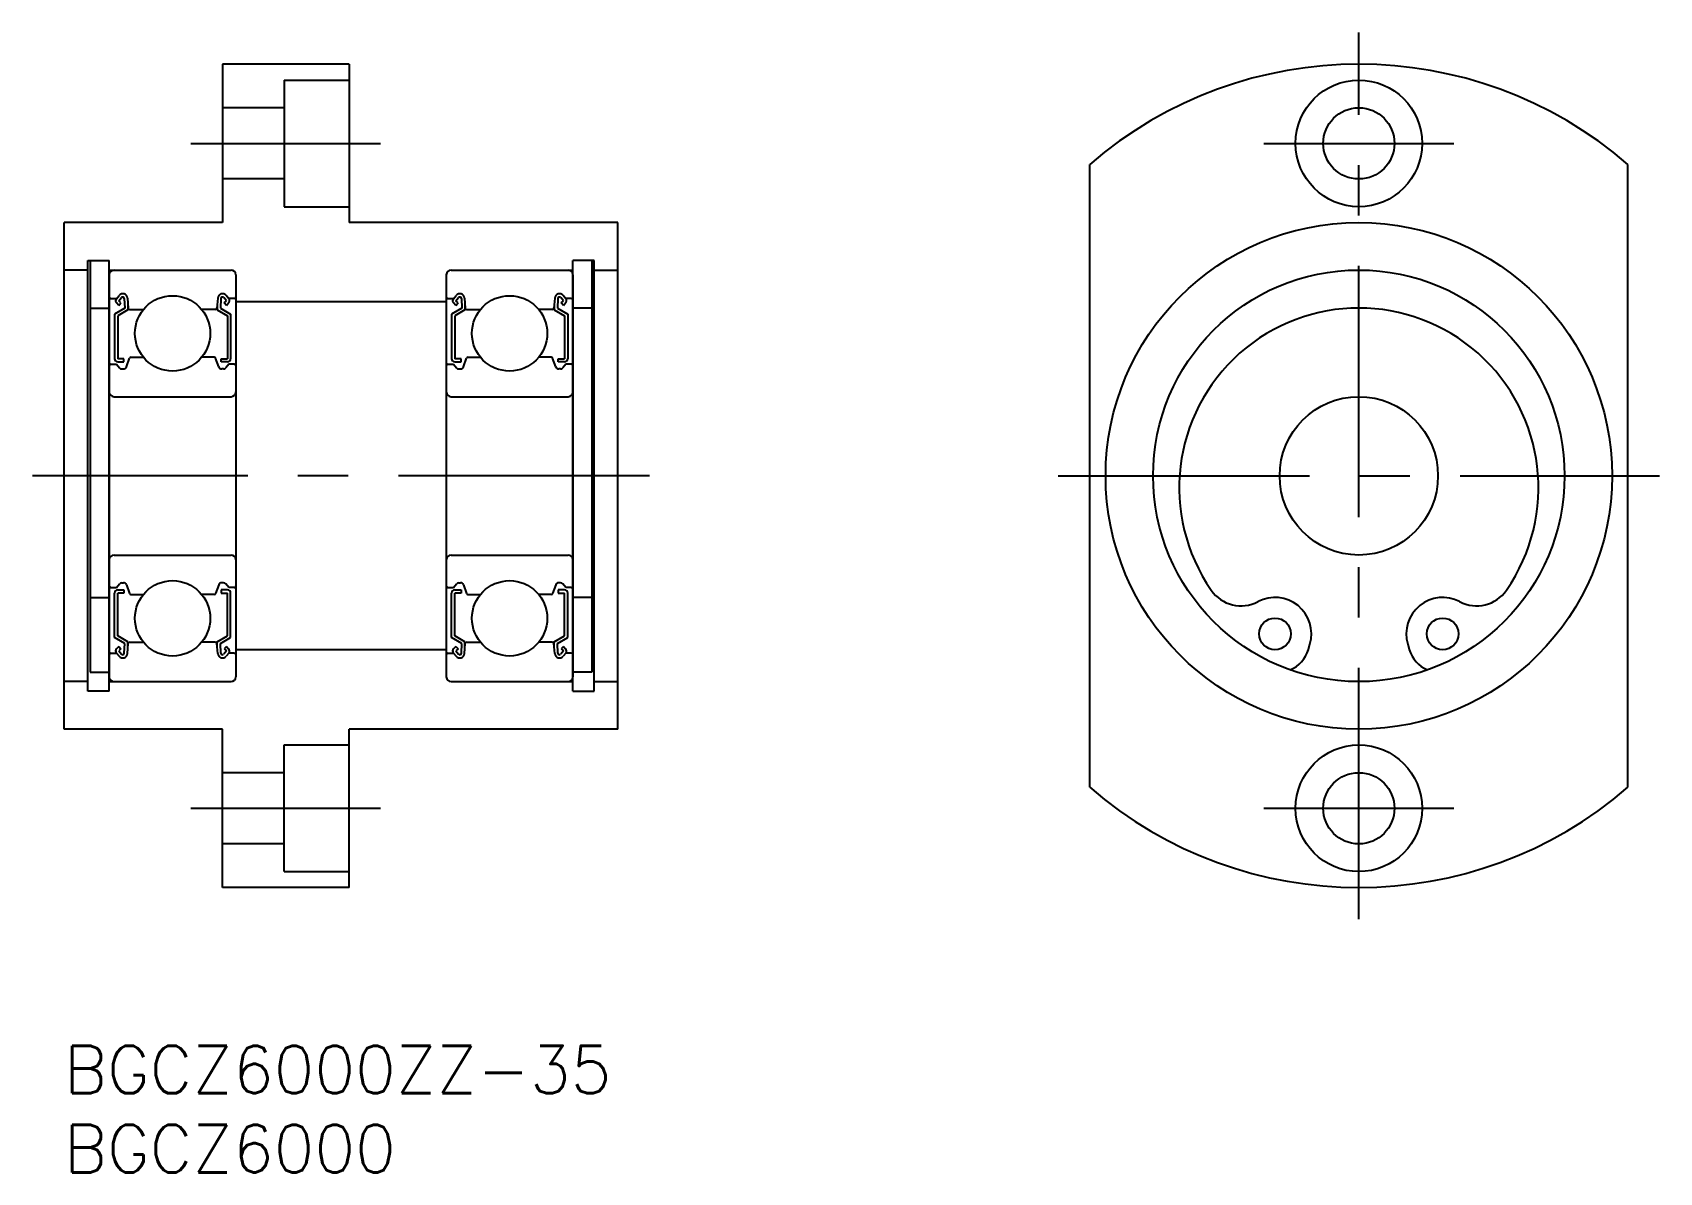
# Model space of a CAD drawing. Extents: x -2 to 101, y -8 to 64.
import ezdxf

# ---------------------------------------------------------------- set-up
doc = ezdxf.new("R2010")
doc.units = 0
doc.header["$LTSCALE"] = 0.5
doc.linetypes.add('CENTER', pattern=[50.8, 31.75, -6.35, 6.35, -6.35])
for name, color, linetype in [('MSM_CENTER', 1, 'CENTER'), ('MSM_CONTINUOUS', 7, 'CONTINUOUS'), ('MSM_PART_NUMBER', 7, 'CONTINUOUS')]:
    doc.layers.add(name, color=color, linetype=linetype)
doc.styles.get("Standard").update_dxf_attribs({"font": 'txt.shx', "height": 3, "bigfont": 'bigfont.shx'})

# ---------------------------------------------------------------- blocks, each defined once
blk = doc.blocks.new('*U6')
at = {"layer": 'MSM_PART_NUMBER'}
blk.add_text('BGCZ6000ZZ-35', height=3, dxfattribs=at).set_placement((0, -3))
blk = doc.blocks.new('*U7')
at = {"layer": 'MSM_PART_NUMBER'}
blk.add_text('BGCZ6000', height=3, dxfattribs=at).set_placement((0, -8))

msp = doc.modelspace()

# ---------------------------------------------------------------- linework, layer by layer
at = {"layer": 'MSM_CENTER'}
for p, q in [((81.82, 8), (81.82, 64)), ((8, 57), (20, 57)), ((75.82, 57), (87.82, 57)), ((37, 36), (-2, 36)), ((62.82, 36), (100.82, 36)), ((8, 15), (20, 15)), ((75.82, 15), (87.82, 15))]:
    msp.add_line(p, q, dxfattribs=at)
at = {"layer": 'MSM_CONTINUOUS'}
for p, q in [((18, 62), (10, 62)), ((10, 62), (10, 52)), ((18, 62), (18, 52)), ((13.9, 61), (13.9, 53)), ((13.9, 61), (18, 61)), ((13.9, 59.25), (10, 59.25)), ((64.82, 16.33), (64.82, 55.67)), ((98.82, 16.33), (98.82, 55.67)), ((13.9, 54.75), (10, 54.75)), ((13.9, 53), (18, 53)), ((14.93, 53), (14.93, 53)), ((15.95, 53), (15.95, 53)), ((0, 20), (0, 52)), ((10, 52), (0, 52)), ((35, 52), (18, 52)), ((35, 20), (35, 52)), ((1.5, 49.6, -0.1), (2.85, 49.6, -0.1)), ((1.5, 22.4, -0.1), (1.5, 49.6, -0.1)), ((1.65, 49.6), (1.65, 23.59)), ((2.85, 22.4), (2.85, 49.6)), ((32.15, 22.4), (32.15, 49.6)), ((33.5, 49.6, -0.1), (32.15, 49.6, -0.1)), ((33.35, 49.6), (33.35, 23.59)), ((33.5, 22.4, -0.1), (33.5, 49.6, -0.1)), ((1.5, 49, -0.1), (0, 49, -0.1)), ((2.85, 49), (10.55, 49)), ((2.85, 48.7), (2.85, 23.3)), ((10.85, 48.7), (10.85, 23.3)), ((24.15, 48.7), (24.15, 23.3)), ((24.45, 49), (32.15, 49)), ((32.15, 48.7), (32.15, 23.3)), ((33.5, 49, -0.1), (35, 49, -0.1)), ((3.3, 47.19), (3.47, 47.39)), ((10.4, 47.19), (10.23, 47.39)), ((24.6, 47.19), (24.77, 47.39)), ((31.7, 47.19), (31.53, 47.39)), ((1.65, 46.6, -0.1), (2.85, 46.6, -0.1)), ((2.95, 47.2), (3.31, 47.2)), ((3.83, 46.6), (3.18, 46.22)), ((3.45, 46.77), (3.31, 46.92)), ((4.03, 46.48), (3.38, 46.11)), ((3.45, 47.06), (3.62, 47.26)), ((3.59, 46.92), (3.45, 47.06)), ((3.45, 46.77), (3.59, 46.92)), ((3.8, 47.2), (3.83, 46.6)), ((4, 47.22), (4.05, 46.59)), ((4.03, 46.85), (4.03, 46.48)), ((4.15, 46.5), (5, 46.5)), ((9.55, 46.5), (8.7, 46.5)), ((9.7, 47.22), (9.65, 46.59)), ((9.67, 46.85), (9.67, 46.48)), ((9.67, 46.48), (10.32, 46.11)), ((9.9, 47.2), (9.87, 46.6)), ((9.87, 46.6), (10.52, 46.22)), ((10.25, 47.06), (10.08, 47.26)), ((10.11, 46.92), (10.25, 47.06)), ((10.25, 46.77), (10.11, 46.92)), ((10.25, 46.77), (10.39, 46.92)), ((10.75, 47.2), (10.39, 47.2)), ((24.15, 47), (10.85, 47)), ((24.25, 47.2), (24.61, 47.2)), ((25.13, 46.6), (24.48, 46.22)), ((24.75, 46.77), (24.61, 46.92)), ((25.33, 46.48), (24.68, 46.11)), ((24.75, 47.06), (24.92, 47.26)), ((24.89, 46.92), (24.75, 47.06)), ((24.75, 46.77), (24.89, 46.92)), ((25.1, 47.2), (25.13, 46.6)), ((25.3, 47.22), (25.35, 46.59)), ((25.33, 46.85), (25.33, 46.48)), ((25.45, 46.5), (26.3, 46.5)), ((30.85, 46.5), (30, 46.5)), ((31, 47.22), (30.95, 46.59)), ((30.97, 46.85), (30.97, 46.48)), ((30.97, 46.48), (31.62, 46.11)), ((31.2, 47.2), (31.17, 46.6)), ((31.17, 46.6), (31.82, 46.22)), ((31.55, 47.06), (31.38, 47.26)), ((31.41, 46.92), (31.55, 47.06)), ((31.55, 46.77), (31.41, 46.92)), ((31.55, 46.77), (31.69, 46.92)), ((32.05, 47.2), (31.69, 47.2)), ((33.35, 46.6, -0.1), (32.15, 46.6, -0.1)), ((3.18, 46.22), (3.18, 43.4)), ((3.38, 46.11), (3.38, 43.4)), ((10.32, 46.11), (10.32, 43.4)), ((10.52, 46.22), (10.52, 43.4)), ((24.48, 46.22), (24.48, 43.4)), ((24.68, 46.11), (24.68, 43.4)), ((31.62, 46.11), (31.62, 43.4)), ((31.82, 46.22), (31.82, 43.4)), ((3.78, 43.4), (3.38, 43.4)), ((3.38, 43.2), (3.78, 43.2)), ((3.78, 43.2), (3.78, 43.4)), ((3.93, 42.88), (4.13, 43.43)), ((4.22, 43.5), (5, 43.5)), ((9.48, 43.5), (8.7, 43.5)), ((9.77, 42.88), (9.57, 43.43)), ((9.92, 43.4), (10.32, 43.4)), ((9.92, 43.2), (9.92, 43.4)), ((10.32, 43.2), (9.92, 43.2)), ((25.08, 43.4), (24.68, 43.4)), ((24.68, 43.2), (25.08, 43.2)), ((25.08, 43.2), (25.08, 43.4)), ((25.23, 42.88), (25.43, 43.43)), ((25.52, 43.5), (26.3, 43.5)), ((30.78, 43.5), (30, 43.5)), ((31.07, 42.88), (30.87, 43.43)), ((31.22, 43.4), (31.62, 43.4)), ((31.22, 43.2), (31.22, 43.4)), ((31.62, 43.2), (31.22, 43.2)), ((2.95, 43.05), (3.3, 43.05)), ((3.3, 43.05), (3.49, 42.82)), ((3.64, 42.75), (3.74, 42.75)), ((10.06, 42.75), (9.96, 42.75)), ((10.4, 43.05), (10.21, 42.82)), ((10.75, 43.05), (10.4, 43.05)), ((24.25, 43.05), (24.6, 43.05)), ((24.6, 43.05), (24.79, 42.82)), ((24.94, 42.75), (25.04, 42.75)), ((31.36, 42.75), (31.26, 42.75)), ((31.7, 43.05), (31.51, 42.82)), ((32.05, 43.05), (31.7, 43.05)), ((3.15, 41), (10.55, 41)), ((24.45, 41), (31.85, 41)), ((3.15, 31), (10.55, 31)), ((24.45, 31), (31.85, 31)), ((2.95, 28.95), (3.3, 28.95)), ((3.3, 28.95), (3.49, 29.18)), ((3.38, 28.8), (3.78, 28.8)), ((3.64, 29.25), (3.74, 29.25)), ((3.78, 28.8), (3.78, 28.6)), ((3.93, 29.12), (4.13, 28.57)), ((9.77, 29.12), (9.57, 28.57)), ((10.32, 28.8), (9.92, 28.8)), ((9.92, 28.8), (9.92, 28.6)), ((10.06, 29.25), (9.96, 29.25)), ((10.4, 28.95), (10.21, 29.18)), ((10.75, 28.95), (10.4, 28.95)), ((24.25, 28.95), (24.6, 28.95)), ((24.6, 28.95), (24.79, 29.18)), ((24.68, 28.8), (25.08, 28.8)), ((24.94, 29.25), (25.04, 29.25)), ((25.08, 28.8), (25.08, 28.6)), ((25.23, 29.12), (25.43, 28.57)), ((31.07, 29.12), (30.87, 28.57)), ((31.62, 28.8), (31.22, 28.8)), ((31.22, 28.8), (31.22, 28.6)), ((31.36, 29.25), (31.26, 29.25)), ((31.7, 28.95), (31.51, 29.18)), ((32.05, 28.95), (31.7, 28.95)), ((1.65, 28.32, -0.1), (2.85, 28.32, -0.1)), ((3.18, 25.78), (3.18, 28.6)), ((3.38, 25.89), (3.38, 28.6)), ((3.78, 28.6), (3.38, 28.6)), ((4.22, 28.5), (5, 28.5)), ((9.48, 28.5), (8.7, 28.5)), ((9.92, 28.6), (10.32, 28.6)), ((10.32, 25.89), (10.32, 28.6)), ((10.52, 25.78), (10.52, 28.6)), ((24.48, 25.78), (24.48, 28.6)), ((24.68, 25.89), (24.68, 28.6)), ((25.08, 28.6), (24.68, 28.6)), ((25.52, 28.5), (26.3, 28.5)), ((30.78, 28.5), (30, 28.5)), ((31.22, 28.6), (31.62, 28.6)), ((31.62, 25.89), (31.62, 28.6)), ((31.82, 25.78), (31.82, 28.6)), ((33.35, 28.32, -0.1), (32.15, 28.32, -0.1)), ((3.83, 25.4), (3.18, 25.78)), ((4.03, 25.52), (3.38, 25.89)), ((9.67, 25.52), (10.32, 25.89)), ((9.87, 25.4), (10.52, 25.78)), ((25.13, 25.4), (24.48, 25.78)), ((25.33, 25.52), (24.68, 25.89)), ((30.97, 25.52), (31.62, 25.89)), ((31.17, 25.4), (31.82, 25.78)), ((2.95, 24.8), (3.31, 24.8)), ((3.3, 24.81), (3.47, 24.61)), ((3.45, 25.23), (3.31, 25.08)), ((3.45, 25.23), (3.59, 25.08)), ((3.59, 25.08), (3.45, 24.94)), ((3.45, 24.94), (3.62, 24.74)), ((3.8, 24.8), (3.83, 25.4)), ((4, 24.78), (4.05, 25.41)), ((4.03, 25.15), (4.03, 25.52)), ((4.15, 25.5), (5, 25.5)), ((9.55, 25.5), (8.7, 25.5)), ((9.7, 24.78), (9.65, 25.41)), ((9.67, 25.15), (9.67, 25.52)), ((9.9, 24.8), (9.87, 25.4)), ((10.25, 24.94), (10.08, 24.74)), ((10.25, 25.23), (10.11, 25.08)), ((10.11, 25.08), (10.25, 24.94)), ((10.4, 24.81), (10.23, 24.61)), ((10.25, 25.23), (10.39, 25.08)), ((10.75, 24.8), (10.39, 24.8)), ((24.15, 25), (10.85, 25)), ((24.25, 24.8), (24.61, 24.8)), ((24.6, 24.81), (24.77, 24.61)), ((24.75, 25.23), (24.61, 25.08)), ((24.75, 25.23), (24.89, 25.08)), ((24.89, 25.08), (24.75, 24.94)), ((24.75, 24.94), (24.92, 24.74)), ((25.1, 24.8), (25.13, 25.4)), ((25.3, 24.78), (25.35, 25.41)), ((25.33, 25.15), (25.33, 25.52)), ((25.45, 25.5), (26.3, 25.5)), ((30.85, 25.5), (30, 25.5)), ((31, 24.78), (30.95, 25.41)), ((30.97, 25.15), (30.97, 25.52)), ((31.2, 24.8), (31.17, 25.4)), ((31.55, 24.94), (31.38, 24.74)), ((31.55, 25.23), (31.41, 25.08)), ((31.41, 25.08), (31.55, 24.94)), ((31.7, 24.81), (31.53, 24.61)), ((31.55, 25.23), (31.69, 25.08)), ((32.05, 24.8), (31.69, 24.8)), ((78.63, 25.03), (78.73, 25.38)), ((84.91, 25.38), (85.01, 25.03)), ((1.5, 23, -0.1), (0, 23, -0.1)), ((1.65, 23.59, -0.1), (2.85, 23.59, -0.1)), ((2.85, 23), (10.55, 23)), ((24.45, 23), (32.15, 23)), ((33.35, 23.59, -0.1), (32.15, 23.59, -0.1)), ((33.5, 23, -0.1), (35, 23, -0.1)), ((2.85, 22.4, -0.1), (1.5, 22.4, -0.1)), ((32.15, 22.4, -0.1), (33.5, 22.4, -0.1)), ((10, 20), (0, 20)), ((10, 10), (10, 20)), ((35, 20), (18, 20)), ((18, 10), (18, 20)), ((13.9, 11), (13.9, 19)), ((13.9, 19), (18, 19)), ((13.9, 17.25), (10, 17.25)), ((13.9, 12.75), (10, 12.75)), ((13.9, 11), (18, 11)), ((18, 10), (10, 10))]:
    msp.add_line(p, q, dxfattribs=at)
for centre, radius in [((81.82, 57), 4), ((81.82, 57), 2.25), ((81.82, 36), 16), ((81.82, 36), 16), ((81.82, 36), 13), ((81.82, 36), 13), ((6.85, 45), 2.38), ((28.15, 45), 2.38), ((81.82, 36), 5), ((81.82, 36), 5), ((6.85, 27), 2.38), ((28.15, 27), 2.38), ((76.52, 26.02), 1), ((87.12, 26.02), 1), ((81.82, 15), 4), ((81.82, 15), 2.25)]:
    msp.add_circle(centre, radius, dxfattribs=at)
for centre, radius, start, end in [((81.82, 36), 26, 49.1678, 130.8322), ((3.15, 48.7), 0.3, 90, 180), ((10.55, 48.7), 0.3, 0, 90), ((24.45, 48.7), 0.3, 90, 180), ((31.85, 48.7), 0.3, 0, 90), ((2.95, 47.3), 0.1, 180, 270), ((3.7, 47.2), 0.3, 4.9354, 140.137), ((10, 47.2), 0.3, 39.863, 175.0646), ((10.75, 47.3), 0.1, 270, 0), ((24.25, 47.3), 0.1, 180, 270), ((25, 47.2), 0.3, 4.9354, 140.137), ((31.3, 47.2), 0.3, 39.863, 175.0646), ((32.05, 47.3), 0.1, 270, 0), ((3.45, 47.06), 0.2, 140.137, 225.002), ((3.7, 47.2), 0.1, 3.1017, 139.9503), ((4.15, 46.6), 0.1, 184.9354, 270), ((9.55, 46.6), 0.1, 270, 355.0646), ((10, 47.2), 0.1, 40.0497, 176.8983), ((10.25, 47.06), 0.2, 314.998, 39.863), ((24.75, 47.06), 0.2, 140.137, 225.002), ((25, 47.2), 0.1, 3.1017, 139.9503), ((25.45, 46.6), 0.1, 184.9354, 270), ((30.85, 46.6), 0.1, 270, 355.0646), ((31.3, 47.2), 0.1, 40.0497, 176.8983), ((31.55, 47.06), 0.2, 314.998, 39.863), ((81.82, 35.25), 11.35, 325.2644, 214.7356), ((3.38, 43.4), 0.2, 180, 270), ((4.22, 43.4), 0.1, 90, 159.9916), ((9.48, 43.4), 0.1, 20.0084, 90), ((10.32, 43.4), 0.2, 270, 0), ((24.68, 43.4), 0.2, 180, 270), ((25.52, 43.4), 0.1, 90, 159.9916), ((30.78, 43.4), 0.1, 20.0084, 90), ((31.62, 43.4), 0.2, 270, 0), ((2.95, 42.95), 0.1, 90, 180.8103), ((3.64, 42.95), 0.2, 219.9762, 270), ((3.74, 42.95), 0.2, 270, 339.9916), ((9.96, 42.95), 0.2, 200.0084, 270), ((10.06, 42.95), 0.2, 270, 320.0238), ((10.75, 42.95), 0.1, 359.1897, 90), ((24.25, 42.95), 0.1, 90, 180.8103), ((24.94, 42.95), 0.2, 219.9762, 270), ((25.04, 42.95), 0.2, 270, 339.9916), ((31.26, 42.95), 0.2, 200.0084, 270), ((31.36, 42.95), 0.2, 270, 320.0238), ((32.05, 42.95), 0.1, 359.1897, 90), ((3.15, 41.3), 0.3, 180, 270), ((10.55, 41.3), 0.3, 270, 0), ((24.45, 41.3), 0.3, 180, 270), ((31.85, 41.3), 0.3, 270, 0), ((3.15, 30.7), 0.3, 90, 180), ((10.55, 30.7), 0.3, 0, 90), ((24.45, 30.7), 0.3, 90, 180), ((31.85, 30.7), 0.3, 0, 90), ((2.95, 29.05), 0.1, 179.1897, 270), ((3.38, 28.6), 0.2, 90, 180), ((3.64, 29.05), 0.2, 90, 140.0238), ((3.74, 29.05), 0.2, 20.0084, 90), ((9.96, 29.05), 0.2, 90, 159.9916), ((10.06, 29.05), 0.2, 39.9762, 90), ((10.32, 28.6), 0.2, 0, 90), ((10.75, 29.05), 0.1, 270, 0.8103), ((24.25, 29.05), 0.1, 179.1897, 270), ((24.68, 28.6), 0.2, 90, 180), ((24.94, 29.05), 0.2, 90, 140.0238), ((25.04, 29.05), 0.2, 20.0084, 90), ((31.26, 29.05), 0.2, 90, 159.9916), ((31.36, 29.05), 0.2, 39.9762, 90), ((31.62, 28.6), 0.2, 0, 90), ((32.05, 29.05), 0.1, 270, 0.8103), ((4.22, 28.6), 0.1, 200.0084, 270), ((9.48, 28.6), 0.1, 270, 339.9916), ((25.52, 28.6), 0.1, 200.0084, 270), ((30.78, 28.6), 0.1, 270, 339.9916), ((74.38, 30.09), 2.3, 214.7356, 297.6849), ((76.52, 26.02), 2.3, 343.7729, 117.6849), ((87.12, 26.02), 2.3, 62.3151, 196.2271), ((89.26, 30.09), 2.3, 242.3151, 325.2644), ((2.95, 24.7), 0.1, 90, 180), ((3.45, 24.94), 0.2, 134.998, 219.863), ((3.7, 24.8), 0.3, 219.863, 355.0646), ((3.7, 24.8), 0.1, 220.0497, 356.8983), ((4.15, 25.4), 0.1, 90, 175.0646), ((9.55, 25.4), 0.1, 4.9354, 90), ((10, 24.8), 0.3, 184.9354, 320.137), ((10, 24.8), 0.1, 183.1017, 319.9503), ((10.25, 24.94), 0.2, 320.137, 45.002), ((10.75, 24.7), 0.1, 0, 90), ((24.25, 24.7), 0.1, 90, 180), ((24.75, 24.94), 0.2, 134.998, 219.863), ((25, 24.8), 0.3, 219.863, 355.0646), ((25, 24.8), 0.1, 220.0497, 356.8983), ((25.45, 25.4), 0.1, 90, 175.0646), ((30.85, 25.4), 0.1, 4.9354, 90), ((31.3, 24.8), 0.3, 184.9354, 320.137), ((31.3, 24.8), 0.1, 183.1017, 319.9503), ((31.55, 24.94), 0.2, 320.137, 45.002), ((32.05, 24.7), 0.1, 0, 90), ((76.71, 25.59), 2, 292.8466, 343.7729), ((86.93, 25.59), 2, 196.2271, 247.1534), ((3.15, 23.3), 0.3, 180, 270), ((10.55, 23.3), 0.3, 270, 0), ((24.45, 23.3), 0.3, 180, 270), ((31.85, 23.3), 0.3, 270, 0), ((81.82, 36), 26, 229.1678, 310.8322)]:
    msp.add_arc(centre, radius, start, end, dxfattribs=at)

# ---------------------------------------------------------------- block references
for name in ['*U6', '*U7']:
    msp.add_blockref(name, (0, 0), dxfattribs=at)

doc.saveas('drawing.dxf')
